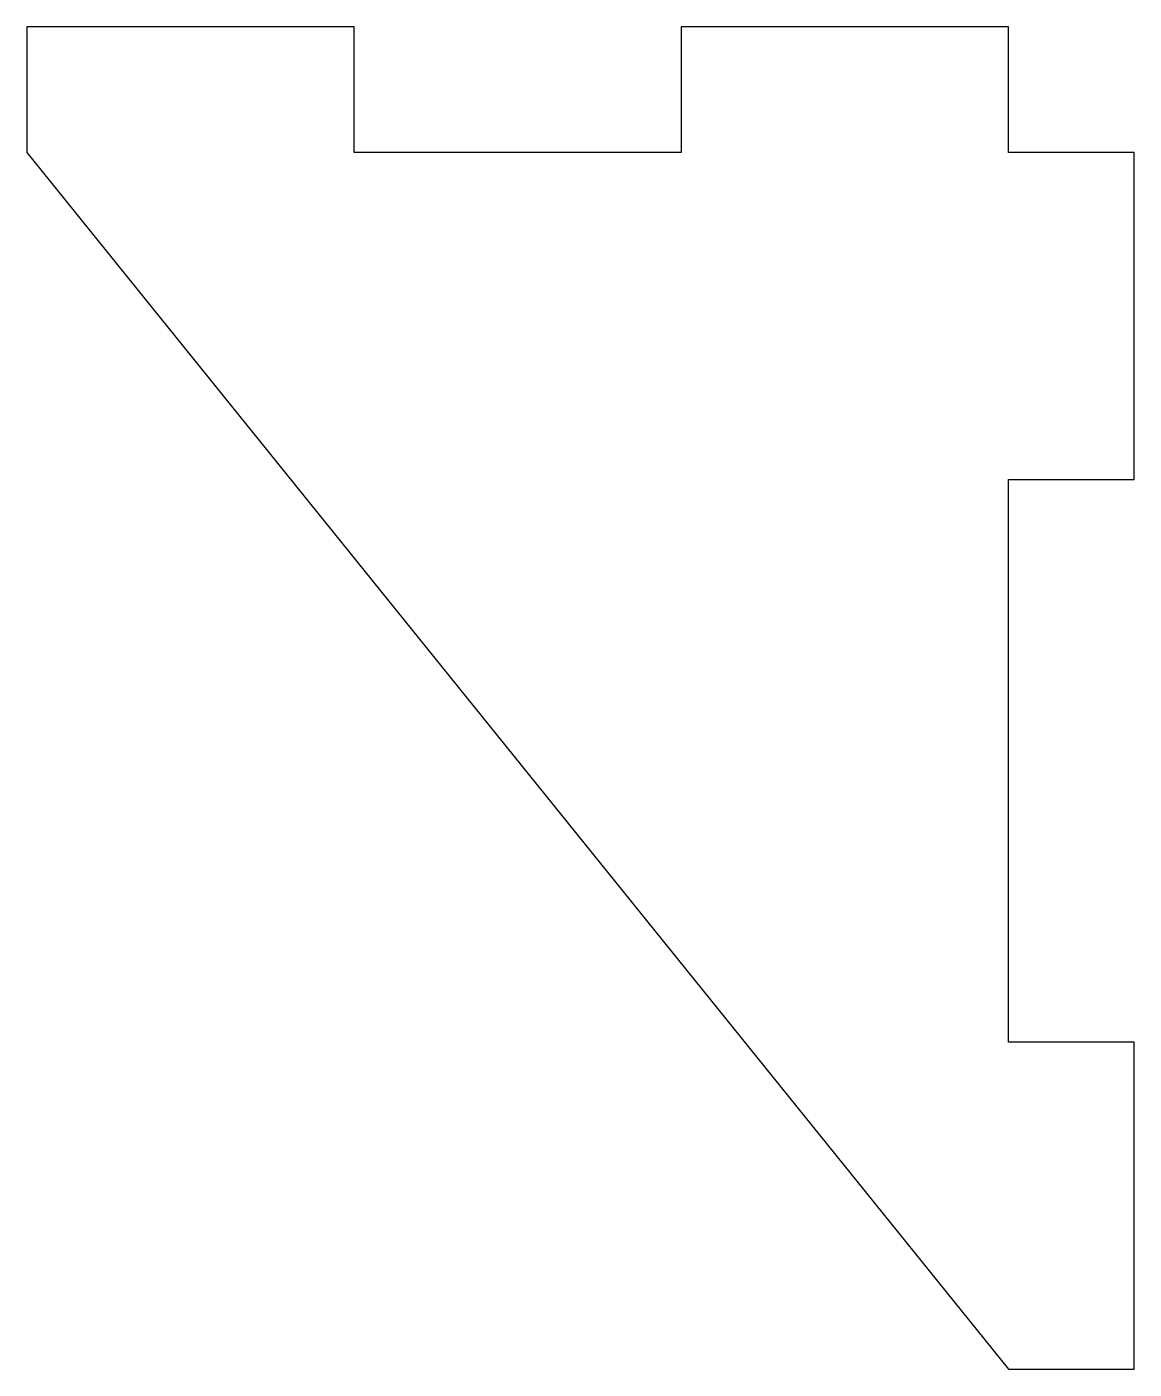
# Model space of a CAD drawing. Header units: millimetres. Extents: x -197.8 to -169.5, y 65.8 to 100.
import ezdxf

# ---------------------------------------------------------------- set-up
doc = ezdxf.new("R2010")
doc.units = ezdxf.units.MM
doc.layers.get('0').update_dxf_attribs({"linetype": 'CONTINUOUS'})

msp = doc.modelspace()

# ---------------------------------------------------------------- linework, layer by layer
msp.add_lwpolyline([(-181.083, 96.8), (-189.417, 96.8), (-189.417, 100), (-197.75, 100), (-197.75, 96.8), (-172.75, 65.8), (-169.55, 65.8), (-169.55, 74.133), (-172.75, 74.133), (-172.75, 88.467), (-169.55, 88.467), (-169.55, 96.8), (-172.75, 96.8), (-172.75, 100), (-181.083, 100)], close=True)

doc.saveas('drawing.dxf')
